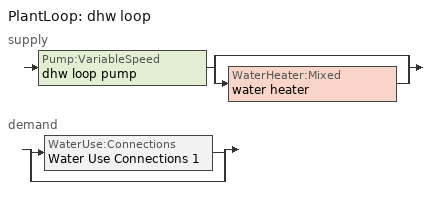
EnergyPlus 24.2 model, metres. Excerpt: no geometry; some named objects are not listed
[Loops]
PlantLoop 'dhw loop'
 supply: Pump:VariableSpeed 'dhw loop pump' > split
  | bypass
  | WaterHeater:Mixed 'water heater'
 demand: split
  | WaterUse:Connections 'Water Use Connections 1'
  | bypass
[ZoneHVAC:Baseboard:Convective:Electric]
electric baseboard: Availability Schedule=Always On Discrete; Heating Design Capacity {W}=14489.1; Efficiency=1
[Fan:SystemModel]
unit heater supply fan: Availability Schedule=Always On Discrete; Design Maximum Air Flow Rate {m3/s}=0.00141584; Speed Control Method=Discrete; Electric Power Minimum Flow Rate Fraction=0.2; Design Pressure Rise {Pa}=500; Motor Efficiency=1; Motor In Air Stream Fraction=1; Design Electric Power Consumption {W}=Autosize; Design Power Sizing Method=PowerPerFlow; Electric Power Per Unit Flow Rate {W/(m3/s)}=1e-06; Electric Power Per Unit Flow Rate Per Unit Pressure {W/((m3/s)-Pa)}=1.66667; Fan Total Efficiency=0.7; Motor Loss Radiative Fraction=0; Number of Speeds=1; Speed Flow Fraction 1=1; Speed Electric Power Fraction 1=1
[Coil:Heating:Fuel]
unit heater htg coil: Availability Schedule=Always On Discrete; Fuel Type=Propane; Burner Efficiency=0.6; Nominal Capacity {W}=0.293071; On Cycle Parasitic Electric Load {W}=0; Off Cycle Parasitic Fuel Load {W}=0
[PlantLoop]
dhw loop: Fluid Type=Water; Plant Equipment Operation Scheme=dhw loop Operation Schemes; Maximum Loop Temperature {C}=100; Minimum Loop Temperature {C}=0; Maximum Loop Flow Rate {m3/s}=0.01; Minimum Loop Flow Rate {m3/s}=0; Plant Loop Volume {m3}=0.003; Load Distribution Scheme=Optimal; Plant Loop Demand Calculation Scheme=SingleSetpoint; Common Pipe Simulation=None
[Sizing:Plant]
dhw loop: Loop Type=Heating; Design Loop Exit Temperature {C}=56; Loop Design Temperature Difference {deltaC}=5.55556; Sizing Option=NonCoincident; Zone Timesteps in Averaging Window=1; Coincident Sizing Factor Mode=None
[Pump:VariableSpeed]
dhw loop pump: Design Maximum Flow Rate {m3/s}=0.01; Design Pump Head {Pa}=1; Design Power Consumption {W}=0; Motor Efficiency=0.85; Fraction of Motor Inefficiencies to Fluid Stream=0; Coefficient 1 of the Part Load Performance Curve=0; Coefficient 2 of the Part Load Performance Curve=1; Coefficient 3 of the Part Load Performance Curve=0; Coefficient 4 of the Part Load Performance Curve=0; Design Minimum Flow Rate {m3/s}=0; Pump Control Type=Intermittent; Skin Loss Radiative Fraction=0.5; Design Power Sizing Method=PowerPerFlowPerPressure; Design Electric Power per Unit Flow Rate {W/(m3/s)}=348701.1; Design Shaft Power per Unit Flow Rate per Unit Head {W/((m3/s)-Pa)}=1.28205; Design Minimum Flow Rate Fraction=0
[WaterHeater:Mixed]
water heater: Tank Volume {m3}=0.253812; Setpoint Temperature Schedule=water heater setpoint; Deadband Temperature Difference {deltaC}=2; Maximum Temperature Limit {C}=99; Heater Control Type=Cycle; Heater Maximum Capacity {W}=5500.06; Heater Minimum Capacity {W}=0; Heater Ignition Minimum Flow Rate {m3/s}=0; Heater Ignition Delay {s}=0; Heater Fuel Type=Electricity; Heater Thermal Efficiency=1; Off Cycle Parasitic Fuel Consumption Rate {W}=0; Off Cycle Parasitic Fuel Type=Electricity; Off Cycle Parasitic Heat Fraction to Tank=0; On Cycle Parasitic Fuel Consumption Rate {W}=0; On Cycle Parasitic Fuel Type=Electricity; On Cycle Parasitic Heat Fraction to Tank=0; Ambient Temperature Indicator=Zone; Ambient Temperature Zone=conditioned space; Off Cycle Loss Coefficient to Ambient Temperature {W/K}=1.99936; Off Cycle Loss Fraction to Zone=1; On Cycle Loss Coefficient to Ambient Temperature {W/K}=1.99936; On Cycle Loss Fraction to Zone=1; Use Side Effectiveness=1; Source Side Effectiveness=1; Use Side Design Flow Rate {m3/s}=Autosize; Source Side Design Flow Rate {m3/s}=Autosize; Indirect Water Heating Recovery Time {hr}=1.5; Source Side Flow Control Mode=IndirectHeatPrimarySetpoint
[WaterHeater:Sizing]
water heater: Design Mode=PeakDraw; Time Storage Can Meet Peak Draw {hr}=0.538503; Time for Tank Recovery {hr}=0; Nominal Tank Volume for Autosizing Plant Connections {m3}=1
[SetpointManager:Scheduled]
Setpoint Manager Scheduled 1: Control Variable=Temperature; Schedule=dhw temp
[WaterUse:Connections]
Water Use Connections 1: Drain Water Heat Exchanger Type=None; Drain Water Heat Exchanger Destination=Plant; Water Use Equipment Name 1=dhw fixtures; Water Use Equipment Name 2=dhw distribution waste; Water Use Equipment Name 3=clothes washer; Water Use Equipment Name 4=dishwasher
[WaterUse:Equipment]
Name | Peak Flow Rate {m3/s} | Flow Rate Fraction Schedule | Target Temperature Schedule
dhw fixtures | 4.43975e-06 | dhw fixtures schedule | mixed water temperature schedule
dhw distribution waste | 1.34594e-06 | dhw fixtures schedule | mixed water temperature schedule
clothes washer | 9.69919e-07 | clothes washer schedule
dishwasher | 2.90872e-07 | dishwasher schedule
[PlantEquipmentOperationSchemes]
dhw loop Operation Schemes: Control Scheme Object Type 1=PlantEquipmentOperation:HeatingLoad; Control Scheme Name 1=dhw loop Heating Operation Scheme; Control Scheme Schedule Name 1=Always On Discrete
[PlantEquipmentOperation:HeatingLoad]
dhw loop Heating Operation Scheme: Load Range Lower Limit 1 {W}=0; Load Range Upper Limit 1 {W}=1000000000; Range Equipment List Name 1=dhw loop Heating Equipment List
[PlantEquipmentList]
dhw loop Heating Equipment List: WaterHeater:Mixed, water heater
[EnergyManagementSystem:GlobalVariable]
infil_program_Qfan
infil_program_Qinf
natural_vent_program_Qnv
natural_vent_program_Qwhf
[EnergyManagementSystem:Sensor]
Name | Output:Variable or Output:Meter Index Key | Output:Variable or Output:Meter
airflow_gain | infil flow | Infiltration Sensible Heat Gain Energy
airflow_gain_1 | natural vent flow | Infiltration Sensible Heat Gain Energy
airflow_gain_2 | whole house fan flow | Infiltration Sensible Heat Gain Energy
airflow_loss | infil flow | Infiltration Sensible Heat Loss Energy
airflow_loss_1 | natural vent flow | Infiltration Sensible Heat Loss Energy
airflow_loss_2 | whole house fan flow | Infiltration Sensible Heat Loss Energy
clg_load_cond |  | Cooling:EnergyTransfer:Zone:CONDITIONED SPACE
clg_sp_s; clg_sp_s_1 | cooling setpoint | Schedule Value
clothes_dryer_exhaust_0_sch_s | clothes dryer exhaust 0 schedule | Schedule Value
cool_season | cooling season schedule | Schedule Value
dhw_loss | water heater | Water Heater Heat Loss Energy
dhw_rtf | water heater | Water Heater Runtime Fraction
htg_load_cond |  | Heating:EnergyTransfer:Zone:CONDITIONED SPACE
htg_sp_s; htg_sp_s_1 | heating setpoint | Schedule Value
ig_ee_conv | clothes dryer | Electric Equipment Convective Heating Energy
ig_ee_conv_1 | clothes washer | Electric Equipment Convective Heating Energy
ig_ee_conv_2 | cooking range | Electric Equipment Convective Heating Energy
ig_ee_conv_3 | dishwasher | Electric Equipment Convective Heating Energy
ig_ee_conv_4 | fridge | Electric Equipment Convective Heating Energy
ig_ee_conv_5 | misc plug loads | Electric Equipment Convective Heating Energy
ig_ee_conv_6 | whole house fan | Electric Equipment Convective Heating Energy
ig_ee_rad | clothes dryer | Electric Equipment Radiant Heating Energy
ig_ee_rad_1 | clothes washer | Electric Equipment Radiant Heating Energy
ig_ee_rad_2 | cooking range | Electric Equipment Radiant Heating Energy
ig_ee_rad_3 | dishwasher | Electric Equipment Radiant Heating Energy
ig_ee_rad_4 | fridge | Electric Equipment Radiant Heating Energy
ig_ee_rad_5 | misc plug loads | Electric Equipment Radiant Heating Energy
ig_ee_rad_6 | whole house fan | Electric Equipment Radiant Heating Energy
ig_lgt_conv | interior lighting | Lights Convective Heating Energy
ig_lgt_rad | interior lighting | Lights Radiant Heating Energy
ig_lgt_vis | interior lighting | Lights Visible Radiation Heating Energy
ig_oe_conv | clothes dryer 1 | Other Equipment Convective Heating Energy
ig_oe_conv_1 | cooking range 1 | Other Equipment Convective Heating Energy
ig_oe_conv_2 | general water use latent | Other Equipment Convective Heating Energy
ig_oe_conv_3 | general water use sensible | Other Equipment Convective Heating Energy
ig_oe_conv_4 | water heater energy adjustment1 | Other Equipment Convective Heating Energy
ig_oe_rad | clothes dryer 1 | Other Equipment Radiant Heating Energy
ig_oe_rad_1 | cooking range 1 | Other Equipment Radiant Heating Energy
ig_oe_rad_2 | general water use latent | Other Equipment Radiant Heating Energy
ig_oe_rad_3 | general water use sensible | Other Equipment Radiant Heating Energy
ig_oe_rad_4 | water heater energy adjustment1 | Other Equipment Radiant Heating Energy
ig_ppl_conv | occupants | People Convective Heating Energy
ig_ppl_rad | occupants | People Radiant Heating Energy
im_conv | furniture mass conditioned space 1 | Surface Inside Face Convection Heat Gain Energy
im_conv_1 | partition wall mass | Surface Inside Face Convection Heat Gain Energy
im_ig | furniture mass conditioned space 1 | Surface Inside Face Internal Gains Radiation Heat Gain Energy
im_ig_1 | partition wall mass | Surface Inside Face Internal Gains Radiation Heat Gain Energy
im_lgt | furniture mass conditioned space 1 | Surface Inside Face Lights Radiation Heat Gain Energy
im_lgt_1 | partition wall mass | Surface Inside Face Lights Radiation Heat Gain Energy
im_sol | furniture mass conditioned space 1 | Surface Inside Face Solar Radiation Heat Gain Energy
im_sol_1 | partition wall mass | Surface Inside Face Solar Radiation Heat Gain Energy
im_surf | furniture mass conditioned space 1 | Surface Inside Face Net Surface Thermal Radiation Heat Gain Energy
im_surf_1 | partition wall mass | Surface Inside Face Net Surface Thermal Radiation Heat Gain Energy
mech_vent_bath_fan_0_sch_s | mech vent bath fan 0 schedule | Schedule Value
mech_vent_bath_fan_1_sch_s | mech vent bath fan 1 schedule | Schedule Value
mech_vent_bath_fan_2_sch_s | mech vent bath fan 2 schedule | Schedule Value
mech_vent_bath_fan_3_sch_s | mech vent bath fan 3 schedule | Schedule Value
mech_vent_range_fan_0_sch_s | mech vent range fan 0 schedule | Schedule Value
mv_conv | mech vent bath fan 0 | Electric Equipment Convective Heating Energy
mv_conv_1 | mech vent bath fan 1 | Electric Equipment Convective Heating Energy
mv_conv_2 | mech vent bath fan 2 | Electric Equipment Convective Heating Energy
mv_conv_3 | mech vent bath fan 3 | Electric Equipment Convective Heating Energy
mv_conv_4 | mech vent house fan | Electric Equipment Convective Heating Energy
mv_conv_5 | mech vent house fan cfis | Electric Equipment Convective Heating Energy
mv_conv_6 | mech vent range fan 0 | Electric Equipment Convective Heating Energy
mv_conv_7 | mech vent house fan latent load | Other Equipment Convective Heating Energy
mv_conv_8 | mech vent house fan sensible load | Other Equipment Convective Heating Energy
mv_rad | mech vent bath fan 0 | Electric Equipment Radiant Heating Energy
mv_rad_1 | mech vent bath fan 1 | Electric Equipment Radiant Heating Energy
mv_rad_2 | mech vent bath fan 2 | Electric Equipment Radiant Heating Energy
mv_rad_3 | mech vent bath fan 3 | Electric Equipment Radiant Heating Energy
mv_rad_4 | mech vent house fan | Electric Equipment Radiant Heating Energy
mv_rad_5 | mech vent house fan cfis | Electric Equipment Radiant Heating Energy
mv_rad_6 | mech vent range fan 0 | Electric Equipment Radiant Heating Energy
mv_rad_7 | mech vent house fan latent load | Other Equipment Radiant Heating Energy
mv_rad_8 | mech vent house fan sensible load | Other Equipment Radiant Heating Energy
natural_vent_s | natural vent schedule | Schedule Value
out_pb_s |  | Site Outdoor Air Barometric Pressure
out_wt_s |  | Site Outdoor Air Humidity Ratio
site_vw_s |  | Site Wind Speed
ss_back_out | Window1 | Surface Window Shortwave from Zone Back Out Window Heat Transfer Rate
ss_back_out_1 | Window10 | Surface Window Shortwave from Zone Back Out Window Heat Transfer Rate
ss_back_out_10 | Window22 | Surface Window Shortwave from Zone Back Out Window Heat Transfer Rate
ss_back_out_11 | Window23 | Surface Window Shortwave from Zone Back Out Window Heat Transfer Rate
ss_back_out_12 | Window24 | Surface Window Shortwave from Zone Back Out Window Heat Transfer Rate
ss_back_out_13 | Window25 | Surface Window Shortwave from Zone Back Out Window Heat Transfer Rate
ss_back_out_14 | Window26 | Surface Window Shortwave from Zone Back Out Window Heat Transfer Rate
ss_back_out_15 | Window27 | Surface Window Shortwave from Zone Back Out Window Heat Transfer Rate
ss_back_out_16 | Window28 | Surface Window Shortwave from Zone Back Out Window Heat Transfer Rate
ss_back_out_17 | Window29 | Surface Window Shortwave from Zone Back Out Window Heat Transfer Rate
ss_back_out_18 | Window3 | Surface Window Shortwave from Zone Back Out Window Heat Transfer Rate
ss_back_out_19 | Window4 | Surface Window Shortwave from Zone Back Out Window Heat Transfer Rate
ss_back_out_2 | Window12 | Surface Window Shortwave from Zone Back Out Window Heat Transfer Rate
ss_back_out_20 | Window6 | Surface Window Shortwave from Zone Back Out Window Heat Transfer Rate
ss_back_out_21 | Window7 | Surface Window Shortwave from Zone Back Out Window Heat Transfer Rate
ss_back_out_22 | Window8 | Surface Window Shortwave from Zone Back Out Window Heat Transfer Rate
ss_back_out_23 | Window9 | Surface Window Shortwave from Zone Back Out Window Heat Transfer Rate
ss_back_out_3 | Window13 | Surface Window Shortwave from Zone Back Out Window Heat Transfer Rate
ss_back_out_4 | Window15 | Surface Window Shortwave from Zone Back Out Window Heat Transfer Rate
ss_back_out_5 | Window16 | Surface Window Shortwave from Zone Back Out Window Heat Transfer Rate
ss_back_out_6 | Window17 | Surface Window Shortwave from Zone Back Out Window Heat Transfer Rate
ss_back_out_7 | Window2 | Surface Window Shortwave from Zone Back Out Window Heat Transfer Rate
ss_back_out_8 | Window20 | Surface Window Shortwave from Zone Back Out Window Heat Transfer Rate
ss_back_out_9 | Window21 | Surface Window Shortwave from Zone Back Out Window Heat Transfer Rate
ss_conv | Door1 | Surface Inside Face Convection Heat Gain Energy
ss_conv_1 | Door2 | Surface Inside Face Convection Heat Gain Energy
ss_conv_10 | Window2 | Surface Inside Face Convection Heat Gain Energy
ss_conv_11 | Window20 | Surface Inside Face Convection Heat Gain Energy
ss_conv_12 | Window21 | Surface Inside Face Convection Heat Gain Energy
ss_conv_13 | Window22 | Surface Inside Face Convection Heat Gain Energy
ss_conv_14 | Window23 | Surface Inside Face Convection Heat Gain Energy
ss_conv_15 | Window24 | Surface Inside Face Convection Heat Gain Energy
ss_conv_16 | Window25 | Surface Inside Face Convection Heat Gain Energy
ss_conv_17 | Window26 | Surface Inside Face Convection Heat Gain Energy
ss_conv_18 | Window27 | Surface Inside Face Convection Heat Gain Energy
ss_conv_19 | Window28 | Surface Inside Face Convection Heat Gain Energy
ss_conv_2 | Door3 | Surface Inside Face Convection Heat Gain Energy
ss_conv_20 | Window29 | Surface Inside Face Convection Heat Gain Energy
ss_conv_21 | Window3 | Surface Inside Face Convection Heat Gain Energy
ss_conv_22 | Window4 | Surface Inside Face Convection Heat Gain Energy
ss_conv_23 | Window6 | Surface Inside Face Convection Heat Gain Energy
ss_conv_24 | Window7 | Surface Inside Face Convection Heat Gain Energy
ss_conv_25 | Window8 | Surface Inside Face Convection Heat Gain Energy
ss_conv_26 | Window9 | Surface Inside Face Convection Heat Gain Energy
ss_conv_3 | Window1 | Surface Inside Face Convection Heat Gain Energy
ss_conv_4 | Window10 | Surface Inside Face Convection Heat Gain Energy
ss_conv_5 | Window12 | Surface Inside Face Convection Heat Gain Energy
ss_conv_6 | Window13 | Surface Inside Face Convection Heat Gain Energy
ss_conv_7 | Window15 | Surface Inside Face Convection Heat Gain Energy
ss_conv_8 | Window16 | Surface Inside Face Convection Heat Gain Energy
ss_conv_9 | Window17 | Surface Inside Face Convection Heat Gain Energy
ss_ig | Door1 | Surface Inside Face Internal Gains Radiation Heat Gain Energy
ss_ig_1 | Door2 | Surface Inside Face Internal Gains Radiation Heat Gain Energy
ss_ig_10 | Window2 | Surface Inside Face Internal Gains Radiation Heat Gain Energy
ss_ig_11 | Window20 | Surface Inside Face Internal Gains Radiation Heat Gain Energy
ss_ig_12 | Window21 | Surface Inside Face Internal Gains Radiation Heat Gain Energy
ss_ig_13 | Window22 | Surface Inside Face Internal Gains Radiation Heat Gain Energy
ss_ig_14 | Window23 | Surface Inside Face Internal Gains Radiation Heat Gain Energy
ss_ig_15 | Window24 | Surface Inside Face Internal Gains Radiation Heat Gain Energy
ss_ig_16 | Window25 | Surface Inside Face Internal Gains Radiation Heat Gain Energy
ss_ig_17 | Window26 | Surface Inside Face Internal Gains Radiation Heat Gain Energy
ss_ig_18 | Window27 | Surface Inside Face Internal Gains Radiation Heat Gain Energy
ss_ig_19 | Window28 | Surface Inside Face Internal Gains Radiation Heat Gain Energy
ss_ig_2 | Door3 | Surface Inside Face Internal Gains Radiation Heat Gain Energy
ss_ig_20 | Window29 | Surface Inside Face Internal Gains Radiation Heat Gain Energy
ss_ig_21 | Window3 | Surface Inside Face Internal Gains Radiation Heat Gain Energy
ss_ig_22 | Window4 | Surface Inside Face Internal Gains Radiation Heat Gain Energy
ss_ig_23 | Window6 | Surface Inside Face Internal Gains Radiation Heat Gain Energy
ss_ig_24 | Window7 | Surface Inside Face Internal Gains Radiation Heat Gain Energy
ss_ig_25 | Window8 | Surface Inside Face Internal Gains Radiation Heat Gain Energy
ss_ig_26 | Window9 | Surface Inside Face Internal Gains Radiation Heat Gain Energy
ss_ig_3 | Window1 | Surface Inside Face Internal Gains Radiation Heat Gain Energy
ss_ig_4 | Window10 | Surface Inside Face Internal Gains Radiation Heat Gain Energy
ss_ig_5 | Window12 | Surface Inside Face Internal Gains Radiation Heat Gain Energy
ss_ig_6 | Window13 | Surface Inside Face Internal Gains Radiation Heat Gain Energy
ss_ig_7 | Window15 | Surface Inside Face Internal Gains Radiation Heat Gain Energy
ss_ig_8 | Window16 | Surface Inside Face Internal Gains Radiation Heat Gain Energy
ss_ig_9 | Window17 | Surface Inside Face Internal Gains Radiation Heat Gain Energy
ss_lgt | Door1 | Surface Inside Face Lights Radiation Heat Gain Energy
ss_lgt_1 | Door2 | Surface Inside Face Lights Radiation Heat Gain Energy
ss_lgt_2 | Door3 | Surface Inside Face Lights Radiation Heat Gain Energy
ss_sol | Door1 | Surface Inside Face Solar Radiation Heat Gain Energy
ss_sol_1 | Door2 | Surface Inside Face Solar Radiation Heat Gain Energy
ss_sol_2 | Door3 | Surface Inside Face Solar Radiation Heat Gain Energy
ss_surf | Door1 | Surface Inside Face Net Surface Thermal Radiation Heat Gain Energy
ss_surf_1 | Door2 | Surface Inside Face Net Surface Thermal Radiation Heat Gain Energy
ss_surf_10 | Window2 | Surface Inside Face Net Surface Thermal Radiation Heat Gain Energy
ss_surf_11 | Window20 | Surface Inside Face Net Surface Thermal Radiation Heat Gain Energy
ss_surf_12 | Window21 | Surface Inside Face Net Surface Thermal Radiation Heat Gain Energy
ss_surf_13 | Window22 | Surface Inside Face Net Surface Thermal Radiation Heat Gain Energy
ss_surf_14 | Window23 | Surface Inside Face Net Surface Thermal Radiation Heat Gain Energy
ss_surf_15 | Window24 | Surface Inside Face Net Surface Thermal Radiation Heat Gain Energy
ss_surf_16 | Window25 | Surface Inside Face Net Surface Thermal Radiation Heat Gain Energy
ss_surf_17 | Window26 | Surface Inside Face Net Surface Thermal Radiation Heat Gain Energy
ss_surf_18 | Window27 | Surface Inside Face Net Surface Thermal Radiation Heat Gain Energy
ss_surf_19 | Window28 | Surface Inside Face Net Surface Thermal Radiation Heat Gain Energy
ss_surf_2 | Door3 | Surface Inside Face Net Surface Thermal Radiation Heat Gain Energy
ss_surf_20 | Window29 | Surface Inside Face Net Surface Thermal Radiation Heat Gain Energy
ss_surf_21 | Window3 | Surface Inside Face Net Surface Thermal Radiation Heat Gain Energy
ss_surf_22 | Window4 | Surface Inside Face Net Surface Thermal Radiation Heat Gain Energy
ss_surf_23 | Window6 | Surface Inside Face Net Surface Thermal Radiation Heat Gain Energy
ss_surf_24 | Window7 | Surface Inside Face Net Surface Thermal Radiation Heat Gain Energy
ss_surf_25 | Window8 | Surface Inside Face Net Surface Thermal Radiation Heat Gain Energy
ss_surf_26 | Window9 | Surface Inside Face Net Surface Thermal Radiation Heat Gain Energy
ss_surf_3 | Window1 | Surface Inside Face Net Surface Thermal Radiation Heat Gain Energy
ss_surf_4 | Window10 | Surface Inside Face Net Surface Thermal Radiation Heat Gain Energy
ss_surf_5 | Window12 | Surface Inside Face Net Surface Thermal Radiation Heat Gain Energy
ss_surf_6 | Window13 | Surface Inside Face Net Surface Thermal Radiation Heat Gain Energy
ss_surf_7 | Window15 | Surface Inside Face Net Surface Thermal Radiation Heat Gain Energy
ss_surf_8 | Window16 | Surface Inside Face Net Surface Thermal Radiation Heat Gain Energy
ss_surf_9 | Window17 | Surface Inside Face Net Surface Thermal Radiation Heat Gain Energy
ss_trans_in | Window1 | Surface Window Transmitted Solar Radiation Rate
ss_trans_in_1 | Window10 | Surface Window Transmitted Solar Radiation Rate
ss_trans_in_10 | Window22 | Surface Window Transmitted Solar Radiation Rate
ss_trans_in_11 | Window23 | Surface Window Transmitted Solar Radiation Rate
ss_trans_in_12 | Window24 | Surface Window Transmitted Solar Radiation Rate
ss_trans_in_13 | Window25 | Surface Window Transmitted Solar Radiation Rate
ss_trans_in_14 | Window26 | Surface Window Transmitted Solar Radiation Rate
ss_trans_in_15 | Window27 | Surface Window Transmitted Solar Radiation Rate
ss_trans_in_16 | Window28 | Surface Window Transmitted Solar Radiation Rate
ss_trans_in_17 | Window29 | Surface Window Transmitted Solar Radiation Rate
ss_trans_in_18 | Window3 | Surface Window Transmitted Solar Radiation Rate
ss_trans_in_19 | Window4 | Surface Window Transmitted Solar Radiation Rate
ss_trans_in_2 | Window12 | Surface Window Transmitted Solar Radiation Rate
ss_trans_in_20 | Window6 | Surface Window Transmitted Solar Radiation Rate
ss_trans_in_21 | Window7 | Surface Window Transmitted Solar Radiation Rate
ss_trans_in_22 | Window8 | Surface Window Transmitted Solar Radiation Rate
ss_trans_in_23 | Window9 | Surface Window Transmitted Solar Radiation Rate
ss_trans_in_3 | Window13 | Surface Window Transmitted Solar Radiation Rate
ss_trans_in_4 | Window15 | Surface Window Transmitted Solar Radiation Rate
ss_trans_in_5 | Window16 | Surface Window Transmitted Solar Radiation Rate
ss_trans_in_6 | Window17 | Surface Window Transmitted Solar Radiation Rate
ss_trans_in_7 | Window2 | Surface Window Transmitted Solar Radiation Rate
ss_trans_in_8 | Window20 | Surface Window Transmitted Solar Radiation Rate
ss_trans_in_9 | Window21 | Surface Window Transmitted Solar Radiation Rate
ss_trans_out | Window1 | Surface Inside Face Initial Transmitted Diffuse Transmitted Out Window Solar Radiation Rate
ss_trans_out_1 | Window10 | Surface Inside Face Initial Transmitted Diffuse Transmitted Out Window Solar Radiation Rate
ss_trans_out_10 | Window22 | Surface Inside Face Initial Transmitted Diffuse Transmitted Out Window Solar Radiation Rate
ss_trans_out_11 | Window23 | Surface Inside Face Initial Transmitted Diffuse Transmitted Out Window Solar Radiation Rate
ss_trans_out_12 | Window24 | Surface Inside Face Initial Transmitted Diffuse Transmitted Out Window Solar Radiation Rate
ss_trans_out_13 | Window25 | Surface Inside Face Initial Transmitted Diffuse Transmitted Out Window Solar Radiation Rate
ss_trans_out_14 | Window26 | Surface Inside Face Initial Transmitted Diffuse Transmitted Out Window Solar Radiation Rate
ss_trans_out_15 | Window27 | Surface Inside Face Initial Transmitted Diffuse Transmitted Out Window Solar Radiation Rate
ss_trans_out_16 | Window28 | Surface Inside Face Initial Transmitted Diffuse Transmitted Out Window Solar Radiation Rate
ss_trans_out_17 | Window29 | Surface Inside Face Initial Transmitted Diffuse Transmitted Out Window Solar Radiation Rate
ss_trans_out_18 | Window3 | Surface Inside Face Initial Transmitted Diffuse Transmitted Out Window Solar Radiation Rate
ss_trans_out_19 | Window4 | Surface Inside Face Initial Transmitted Diffuse Transmitted Out Window Solar Radiation Rate
ss_trans_out_2 | Window12 | Surface Inside Face Initial Transmitted Diffuse Transmitted Out Window Solar Radiation Rate
ss_trans_out_20 | Window6 | Surface Inside Face Initial Transmitted Diffuse Transmitted Out Window Solar Radiation Rate
ss_trans_out_21 | Window7 | Surface Inside Face Initial Transmitted Diffuse Transmitted Out Window Solar Radiation Rate
ss_trans_out_22 | Window8 | Surface Inside Face Initial Transmitted Diffuse Transmitted Out Window Solar Radiation Rate
ss_trans_out_23 | Window9 | Surface Inside Face Initial Transmitted Diffuse Transmitted Out Window Solar Radiation Rate
ss_trans_out_3 | Window13 | Surface Inside Face Initial Transmitted Diffuse Transmitted Out Window Solar Radiation Rate
ss_trans_out_4 | Window15 | Surface Inside Face Initial Transmitted Diffuse Transmitted Out Window Solar Radiation Rate
ss_trans_out_5 | Window16 | Surface Inside Face Initial Transmitted Diffuse Transmitted Out Window Solar Radiation Rate
ss_trans_out_6 | Window17 | Surface Inside Face Initial Transmitted Diffuse Transmitted Out Window Solar Radiation Rate
ss_trans_out_7 | Window2 | Surface Inside Face Initial Transmitted Diffuse Transmitted Out Window Solar Radiation Rate
ss_trans_out_8 | Window20 | Surface Inside Face Initial Transmitted Diffuse Transmitted Out Window Solar Radiation Rate
ss_trans_out_9 | Window21 | Surface Inside Face Initial Transmitted Diffuse Transmitted Out Window Solar Radiation Rate
s_conv | Floor1 | Surface Inside Face Convection Heat Gain Energy
s_conv_1 | Floor2 | Surface Inside Face Convection Heat Gain Energy
s_conv_10 | RimJoist1:270 | Surface Inside Face Convection Heat Gain Energy
s_conv_11 | RimJoist1:90 | Surface Inside Face Convection Heat Gain Energy
s_conv_12 | RimJoist2:0 | Surface Inside Face Convection Heat Gain Energy
s_conv_13 | RimJoist2:180 | Surface Inside Face Convection Heat Gain Energy
s_conv_14 | RimJoist2:270 | Surface Inside Face Convection Heat Gain Energy
s_conv_15 | RimJoist2:90 | Surface Inside Face Convection Heat Gain Energy
s_conv_16 | RimJoist4:0 | Surface Inside Face Convection Heat Gain Energy
s_conv_17 | RimJoist4:180 | Surface Inside Face Convection Heat Gain Energy
s_conv_18 | RimJoist4:270 | Surface Inside Face Convection Heat Gain Energy
s_conv_19 | RimJoist4:90 | Surface Inside Face Convection Heat Gain Energy
s_conv_2 | Floor3 | Surface Inside Face Convection Heat Gain Energy
s_conv_20 | Roof4:0 | Surface Inside Face Convection Heat Gain Energy
s_conv_21 | Roof4:180 | Surface Inside Face Convection Heat Gain Energy
s_conv_22 | Roof4:270 | Surface Inside Face Convection Heat Gain Energy
s_conv_23 | Roof4:90 | Surface Inside Face Convection Heat Gain Energy
s_conv_24 | Slab1 | Surface Inside Face Convection Heat Gain Energy
s_conv_25 | Wall1:0 | Surface Inside Face Convection Heat Gain Energy
s_conv_26 | Wall1:180 | Surface Inside Face Convection Heat Gain Energy
s_conv_27 | Wall1:270 | Surface Inside Face Convection Heat Gain Energy
s_conv_28 | Wall1:90 | Surface Inside Face Convection Heat Gain Energy
s_conv_29 | Wall2:0 | Surface Inside Face Convection Heat Gain Energy
s_conv_3 | Floor4 | Surface Inside Face Convection Heat Gain Energy
s_conv_30 | Wall2:180 | Surface Inside Face Convection Heat Gain Energy
s_conv_31 | Wall2:270 | Surface Inside Face Convection Heat Gain Energy
s_conv_32 | Wall2:90 | Surface Inside Face Convection Heat Gain Energy
s_conv_33 | Wall3:0 | Surface Inside Face Convection Heat Gain Energy
s_conv_34 | Wall3:180 | Surface Inside Face Convection Heat Gain Energy
s_conv_35 | Wall3:270 | Surface Inside Face Convection Heat Gain Energy
s_conv_36 | Wall3:90 | Surface Inside Face Convection Heat Gain Energy
s_conv_37 | Wall4:0 | Surface Inside Face Convection Heat Gain Energy
s_conv_38 | Wall4:180 | Surface Inside Face Convection Heat Gain Energy
s_conv_39 | Wall4:270 | Surface Inside Face Convection Heat Gain Energy
s_conv_4 | Floor5 | Surface Inside Face Convection Heat Gain Energy
s_conv_40 | Wall4:90 | Surface Inside Face Convection Heat Gain Energy
s_conv_41 | Wall5:0 | Surface Inside Face Convection Heat Gain Energy
s_conv_42 | Wall5:180 | Surface Inside Face Convection Heat Gain Energy
s_conv_43 | Wall5:270 | Surface Inside Face Convection Heat Gain Energy
s_conv_44 | Wall5:90 | Surface Inside Face Convection Heat Gain Energy
s_conv_45 | Wall6:0 | Surface Inside Face Convection Heat Gain Energy
s_conv_46 | Wall6:180 | Surface Inside Face Convection Heat Gain Energy
s_conv_47 | Wall6:270 | Surface Inside Face Convection Heat Gain Energy
s_conv_48 | Wall6:90 | Surface Inside Face Convection Heat Gain Energy
s_conv_5 | FoundationWall1 | Surface Inside Face Convection Heat Gain Energy
s_conv_6 | inferred conditioned ceiling | Surface Inside Face Convection Heat Gain Energy
s_conv_7 | inferred conditioned floor | Surface Inside Face Convection Heat Gain Energy
s_conv_8 | RimJoist1:0 | Surface Inside Face Convection Heat Gain Energy
s_conv_9 | RimJoist1:180 | Surface Inside Face Convection Heat Gain Energy
s_ig | Floor1 | Surface Inside Face Internal Gains Radiation Heat Gain Energy
s_ig_1 | Floor2 | Surface Inside Face Internal Gains Radiation Heat Gain Energy
s_ig_10 | RimJoist1:270 | Surface Inside Face Internal Gains Radiation Heat Gain Energy
s_ig_11 | RimJoist1:90 | Surface Inside Face Internal Gains Radiation Heat Gain Energy
s_ig_12 | RimJoist2:0 | Surface Inside Face Internal Gains Radiation Heat Gain Energy
s_ig_13 | RimJoist2:180 | Surface Inside Face Internal Gains Radiation Heat Gain Energy
s_ig_14 | RimJoist2:270 | Surface Inside Face Internal Gains Radiation Heat Gain Energy
s_ig_15 | RimJoist2:90 | Surface Inside Face Internal Gains Radiation Heat Gain Energy
s_ig_16 | RimJoist4:0 | Surface Inside Face Internal Gains Radiation Heat Gain Energy
s_ig_17 | RimJoist4:180 | Surface Inside Face Internal Gains Radiation Heat Gain Energy
s_ig_18 | RimJoist4:270 | Surface Inside Face Internal Gains Radiation Heat Gain Energy
s_ig_19 | RimJoist4:90 | Surface Inside Face Internal Gains Radiation Heat Gain Energy
s_ig_2 | Floor3 | Surface Inside Face Internal Gains Radiation Heat Gain Energy
s_ig_20 | Roof4:0 | Surface Inside Face Internal Gains Radiation Heat Gain Energy
s_ig_21 | Roof4:180 | Surface Inside Face Internal Gains Radiation Heat Gain Energy
s_ig_22 | Roof4:270 | Surface Inside Face Internal Gains Radiation Heat Gain Energy
s_ig_23 | Roof4:90 | Surface Inside Face Internal Gains Radiation Heat Gain Energy
s_ig_24 | Slab1 | Surface Inside Face Internal Gains Radiation Heat Gain Energy
s_ig_25 | Wall1:0 | Surface Inside Face Internal Gains Radiation Heat Gain Energy
s_ig_26 | Wall1:180 | Surface Inside Face Internal Gains Radiation Heat Gain Energy
s_ig_27 | Wall1:270 | Surface Inside Face Internal Gains Radiation Heat Gain Energy
s_ig_28 | Wall1:90 | Surface Inside Face Internal Gains Radiation Heat Gain Energy
s_ig_29 | Wall2:0 | Surface Inside Face Internal Gains Radiation Heat Gain Energy
s_ig_3 | Floor4 | Surface Inside Face Internal Gains Radiation Heat Gain Energy
s_ig_30 | Wall2:180 | Surface Inside Face Internal Gains Radiation Heat Gain Energy
s_ig_31 | Wall2:270 | Surface Inside Face Internal Gains Radiation Heat Gain Energy
s_ig_32 | Wall2:90 | Surface Inside Face Internal Gains Radiation Heat Gain Energy
s_ig_33 | Wall3:0 | Surface Inside Face Internal Gains Radiation Heat Gain Energy
s_ig_34 | Wall3:180 | Surface Inside Face Internal Gains Radiation Heat Gain Energy
s_ig_35 | Wall3:270 | Surface Inside Face Internal Gains Radiation Heat Gain Energy
s_ig_36 | Wall3:90 | Surface Inside Face Internal Gains Radiation Heat Gain Energy
s_ig_37 | Wall4:0 | Surface Inside Face Internal Gains Radiation Heat Gain Energy
s_ig_38 | Wall4:180 | Surface Inside Face Internal Gains Radiation Heat Gain Energy
s_ig_39 | Wall4:270 | Surface Inside Face Internal Gains Radiation Heat Gain Energy
s_ig_4 | Floor5 | Surface Inside Face Internal Gains Radiation Heat Gain Energy
s_ig_40 | Wall4:90 | Surface Inside Face Internal Gains Radiation Heat Gain Energy
s_ig_41 | Wall5:0 | Surface Inside Face Internal Gains Radiation Heat Gain Energy
s_ig_42 | Wall5:180 | Surface Inside Face Internal Gains Radiation Heat Gain Energy
s_ig_43 | Wall5:270 | Surface Inside Face Internal Gains Radiation Heat Gain Energy
s_ig_44 | Wall5:90 | Surface Inside Face Internal Gains Radiation Heat Gain Energy
s_ig_45 | Wall6:0 | Surface Inside Face Internal Gains Radiation Heat Gain Energy
s_ig_46 | Wall6:180 | Surface Inside Face Internal Gains Radiation Heat Gain Energy
s_ig_47 | Wall6:270 | Surface Inside Face Internal Gains Radiation Heat Gain Energy
s_ig_48 | Wall6:90 | Surface Inside Face Internal Gains Radiation Heat Gain Energy
s_ig_5 | FoundationWall1 | Surface Inside Face Internal Gains Radiation Heat Gain Energy
s_ig_6 | inferred conditioned ceiling | Surface Inside Face Internal Gains Radiation Heat Gain Energy
s_ig_7 | inferred conditioned floor | Surface Inside Face Internal Gains Radiation Heat Gain Energy
s_ig_8 | RimJoist1:0 | Surface Inside Face Internal Gains Radiation Heat Gain Energy
s_ig_9 | RimJoist1:180 | Surface Inside Face Internal Gains Radiation Heat Gain Energy
s_lgt | Floor1 | Surface Inside Face Lights Radiation Heat Gain Energy
s_lgt_1 | Floor2 | Surface Inside Face Lights Radiation Heat Gain Energy
s_lgt_10 | RimJoist1:270 | Surface Inside Face Lights Radiation Heat Gain Energy
s_lgt_11 | RimJoist1:90 | Surface Inside Face Lights Radiation Heat Gain Energy
s_lgt_12 | RimJoist2:0 | Surface Inside Face Lights Radiation Heat Gain Energy
s_lgt_13 | RimJoist2:180 | Surface Inside Face Lights Radiation Heat Gain Energy
s_lgt_14 | RimJoist2:270 | Surface Inside Face Lights Radiation Heat Gain Energy
s_lgt_15 | RimJoist2:90 | Surface Inside Face Lights Radiation Heat Gain Energy
s_lgt_16 | RimJoist4:0 | Surface Inside Face Lights Radiation Heat Gain Energy
s_lgt_17 | RimJoist4:180 | Surface Inside Face Lights Radiation Heat Gain Energy
s_lgt_18 | RimJoist4:270 | Surface Inside Face Lights Radiation Heat Gain Energy
s_lgt_19 | RimJoist4:90 | Surface Inside Face Lights Radiation Heat Gain Energy
s_lgt_2 | Floor3 | Surface Inside Face Lights Radiation Heat Gain Energy
s_lgt_20 | Roof4:0 | Surface Inside Face Lights Radiation Heat Gain Energy
s_lgt_21 | Roof4:180 | Surface Inside Face Lights Radiation Heat Gain Energy
s_lgt_22 | Roof4:270 | Surface Inside Face Lights Radiation Heat Gain Energy
s_lgt_23 | Roof4:90 | Surface Inside Face Lights Radiation Heat Gain Energy
s_lgt_24 | Slab1 | Surface Inside Face Lights Radiation Heat Gain Energy
s_lgt_25 | Wall1:0 | Surface Inside Face Lights Radiation Heat Gain Energy
s_lgt_26 | Wall1:180 | Surface Inside Face Lights Radiation Heat Gain Energy
s_lgt_27 | Wall1:270 | Surface Inside Face Lights Radiation Heat Gain Energy
s_lgt_28 | Wall1:90 | Surface Inside Face Lights Radiation Heat Gain Energy
s_lgt_29 | Wall2:0 | Surface Inside Face Lights Radiation Heat Gain Energy
s_lgt_3 | Floor4 | Surface Inside Face Lights Radiation Heat Gain Energy
s_lgt_30 | Wall2:180 | Surface Inside Face Lights Radiation Heat Gain Energy
s_lgt_31 | Wall2:270 | Surface Inside Face Lights Radiation Heat Gain Energy
s_lgt_32 | Wall2:90 | Surface Inside Face Lights Radiation Heat Gain Energy
s_lgt_33 | Wall3:0 | Surface Inside Face Lights Radiation Heat Gain Energy
s_lgt_34 | Wall3:180 | Surface Inside Face Lights Radiation Heat Gain Energy
s_lgt_35 | Wall3:270 | Surface Inside Face Lights Radiation Heat Gain Energy
s_lgt_36 | Wall3:90 | Surface Inside Face Lights Radiation Heat Gain Energy
s_lgt_37 | Wall4:0 | Surface Inside Face Lights Radiation Heat Gain Energy
s_lgt_38 | Wall4:180 | Surface Inside Face Lights Radiation Heat Gain Energy
s_lgt_39 | Wall4:270 | Surface Inside Face Lights Radiation Heat Gain Energy
s_lgt_4 | Floor5 | Surface Inside Face Lights Radiation Heat Gain Energy
s_lgt_40 | Wall4:90 | Surface Inside Face Lights Radiation Heat Gain Energy
s_lgt_41 | Wall5:0 | Surface Inside Face Lights Radiation Heat Gain Energy
s_lgt_42 | Wall5:180 | Surface Inside Face Lights Radiation Heat Gain Energy
s_lgt_43 | Wall5:270 | Surface Inside Face Lights Radiation Heat Gain Energy
s_lgt_44 | Wall5:90 | Surface Inside Face Lights Radiation Heat Gain Energy
s_lgt_45 | Wall6:0 | Surface Inside Face Lights Radiation Heat Gain Energy
s_lgt_46 | Wall6:180 | Surface Inside Face Lights Radiation Heat Gain Energy
s_lgt_47 | Wall6:270 | Surface Inside Face Lights Radiation Heat Gain Energy
s_lgt_48 | Wall6:90 | Surface Inside Face Lights Radiation Heat Gain Energy
s_lgt_5 | FoundationWall1 | Surface Inside Face Lights Radiation Heat Gain Energy
s_lgt_6 | inferred conditioned ceiling | Surface Inside Face Lights Radiation Heat Gain Energy
s_lgt_7 | inferred conditioned floor | Surface Inside Face Lights Radiation Heat Gain Energy
s_lgt_8 | RimJoist1:0 | Surface Inside Face Lights Radiation Heat Gain Energy
s_lgt_9 | RimJoist1:180 | Surface Inside Face Lights Radiation Heat Gain Energy
s_sol | Floor1 | Surface Inside Face Solar Radiation Heat Gain Energy
s_sol_1 | Floor2 | Surface Inside Face Solar Radiation Heat Gain Energy
s_sol_10 | RimJoist1:270 | Surface Inside Face Solar Radiation Heat Gain Energy
s_sol_11 | RimJoist1:90 | Surface Inside Face Solar Radiation Heat Gain Energy
s_sol_12 | RimJoist2:0 | Surface Inside Face Solar Radiation Heat Gain Energy
s_sol_13 | RimJoist2:180 | Surface Inside Face Solar Radiation Heat Gain Energy
s_sol_14 | RimJoist2:270 | Surface Inside Face Solar Radiation Heat Gain Energy
s_sol_15 | RimJoist2:90 | Surface Inside Face Solar Radiation Heat Gain Energy
s_sol_16 | RimJoist4:0 | Surface Inside Face Solar Radiation Heat Gain Energy
s_sol_17 | RimJoist4:180 | Surface Inside Face Solar Radiation Heat Gain Energy
s_sol_18 | RimJoist4:270 | Surface Inside Face Solar Radiation Heat Gain Energy
s_sol_19 | RimJoist4:90 | Surface Inside Face Solar Radiation Heat Gain Energy
s_sol_2 | Floor3 | Surface Inside Face Solar Radiation Heat Gain Energy
s_sol_20 | Roof4:0 | Surface Inside Face Solar Radiation Heat Gain Energy
s_sol_21 | Roof4:180 | Surface Inside Face Solar Radiation Heat Gain Energy
s_sol_22 | Roof4:270 | Surface Inside Face Solar Radiation Heat Gain Energy
s_sol_23 | Roof4:90 | Surface Inside Face Solar Radiation Heat Gain Energy
s_sol_24 | Slab1 | Surface Inside Face Solar Radiation Heat Gain Energy
s_sol_25 | Wall1:0 | Surface Inside Face Solar Radiation Heat Gain Energy
s_sol_26 | Wall1:180 | Surface Inside Face Solar Radiation Heat Gain Energy
s_sol_27 | Wall1:270 | Surface Inside Face Solar Radiation Heat Gain Energy
s_sol_28 | Wall1:90 | Surface Inside Face Solar Radiation Heat Gain Energy
s_sol_29 | Wall2:0 | Surface Inside Face Solar Radiation Heat Gain Energy
s_sol_3 | Floor4 | Surface Inside Face Solar Radiation Heat Gain Energy
s_sol_30 | Wall2:180 | Surface Inside Face Solar Radiation Heat Gain Energy
s_sol_31 | Wall2:270 | Surface Inside Face Solar Radiation Heat Gain Energy
s_sol_32 | Wall2:90 | Surface Inside Face Solar Radiation Heat Gain Energy
s_sol_33 | Wall3:0 | Surface Inside Face Solar Radiation Heat Gain Energy
s_sol_34 | Wall3:180 | Surface Inside Face Solar Radiation Heat Gain Energy
s_sol_35 | Wall3:270 | Surface Inside Face Solar Radiation Heat Gain Energy
s_sol_36 | Wall3:90 | Surface Inside Face Solar Radiation Heat Gain Energy
s_sol_37 | Wall4:0 | Surface Inside Face Solar Radiation Heat Gain Energy
s_sol_38 | Wall4:180 | Surface Inside Face Solar Radiation Heat Gain Energy
s_sol_39 | Wall4:270 | Surface Inside Face Solar Radiation Heat Gain Energy
s_sol_4 | Floor5 | Surface Inside Face Solar Radiation Heat Gain Energy
s_sol_40 | Wall4:90 | Surface Inside Face Solar Radiation Heat Gain Energy
s_sol_41 | Wall5:0 | Surface Inside Face Solar Radiation Heat Gain Energy
s_sol_42 | Wall5:180 | Surface Inside Face Solar Radiation Heat Gain Energy
s_sol_43 | Wall5:270 | Surface Inside Face Solar Radiation Heat Gain Energy
s_sol_44 | Wall5:90 | Surface Inside Face Solar Radiation Heat Gain Energy
s_sol_45 | Wall6:0 | Surface Inside Face Solar Radiation Heat Gain Energy
s_sol_46 | Wall6:180 | Surface Inside Face Solar Radiation Heat Gain Energy
s_sol_47 | Wall6:270 | Surface Inside Face Solar Radiation Heat Gain Energy
s_sol_48 | Wall6:90 | Surface Inside Face Solar Radiation Heat Gain Energy
s_sol_5 | FoundationWall1 | Surface Inside Face Solar Radiation Heat Gain Energy
s_sol_6 | inferred conditioned ceiling | Surface Inside Face Solar Radiation Heat Gain Energy
s_sol_7 | inferred conditioned floor | Surface Inside Face Solar Radiation Heat Gain Energy
s_sol_8 | RimJoist1:0 | Surface Inside Face Solar Radiation Heat Gain Energy
s_sol_9 | RimJoist1:180 | Surface Inside Face Solar Radiation Heat Gain Energy
s_surf | Floor1 | Surface Inside Face Net Surface Thermal Radiation Heat Gain Energy
s_surf_1 | Floor2 | Surface Inside Face Net Surface Thermal Radiation Heat Gain Energy
s_surf_10 | RimJoist1:270 | Surface Inside Face Net Surface Thermal Radiation Heat Gain Energy
s_surf_11 | RimJoist1:90 | Surface Inside Face Net Surface Thermal Radiation Heat Gain Energy
s_surf_12 | RimJoist2:0 | Surface Inside Face Net Surface Thermal Radiation Heat Gain Energy
s_surf_13 | RimJoist2:180 | Surface Inside Face Net Surface Thermal Radiation Heat Gain Energy
s_surf_14 | RimJoist2:270 | Surface Inside Face Net Surface Thermal Radiation Heat Gain Energy
s_surf_15 | RimJoist2:90 | Surface Inside Face Net Surface Thermal Radiation Heat Gain Energy
s_surf_16 | RimJoist4:0 | Surface Inside Face Net Surface Thermal Radiation Heat Gain Energy
s_surf_17 | RimJoist4:180 | Surface Inside Face Net Surface Thermal Radiation Heat Gain Energy
s_surf_18 | RimJoist4:270 | Surface Inside Face Net Surface Thermal Radiation Heat Gain Energy
s_surf_19 | RimJoist4:90 | Surface Inside Face Net Surface Thermal Radiation Heat Gain Energy
s_surf_2 | Floor3 | Surface Inside Face Net Surface Thermal Radiation Heat Gain Energy
s_surf_20 | Roof4:0 | Surface Inside Face Net Surface Thermal Radiation Heat Gain Energy
s_surf_21 | Roof4:180 | Surface Inside Face Net Surface Thermal Radiation Heat Gain Energy
s_surf_22 | Roof4:270 | Surface Inside Face Net Surface Thermal Radiation Heat Gain Energy
s_surf_23 | Roof4:90 | Surface Inside Face Net Surface Thermal Radiation Heat Gain Energy
s_surf_24 | Slab1 | Surface Inside Face Net Surface Thermal Radiation Heat Gain Energy
s_surf_25 | Wall1:0 | Surface Inside Face Net Surface Thermal Radiation Heat Gain Energy
s_surf_26 | Wall1:180 | Surface Inside Face Net Surface Thermal Radiation Heat Gain Energy
s_surf_27 | Wall1:270 | Surface Inside Face Net Surface Thermal Radiation Heat Gain Energy
s_surf_28 | Wall1:90 | Surface Inside Face Net Surface Thermal Radiation Heat Gain Energy
s_surf_29 | Wall2:0 | Surface Inside Face Net Surface Thermal Radiation Heat Gain Energy
s_surf_3 | Floor4 | Surface Inside Face Net Surface Thermal Radiation Heat Gain Energy
s_surf_30 | Wall2:180 | Surface Inside Face Net Surface Thermal Radiation Heat Gain Energy
s_surf_31 | Wall2:270 | Surface Inside Face Net Surface Thermal Radiation Heat Gain Energy
s_surf_32 | Wall2:90 | Surface Inside Face Net Surface Thermal Radiation Heat Gain Energy
s_surf_33 | Wall3:0 | Surface Inside Face Net Surface Thermal Radiation Heat Gain Energy
s_surf_34 | Wall3:180 | Surface Inside Face Net Surface Thermal Radiation Heat Gain Energy
s_surf_35 | Wall3:270 | Surface Inside Face Net Surface Thermal Radiation Heat Gain Energy
s_surf_36 | Wall3:90 | Surface Inside Face Net Surface Thermal Radiation Heat Gain Energy
s_surf_37 | Wall4:0 | Surface Inside Face Net Surface Thermal Radiation Heat Gain Energy
s_surf_38 | Wall4:180 | Surface Inside Face Net Surface Thermal Radiation Heat Gain Energy
s_surf_39 | Wall4:270 | Surface Inside Face Net Surface Thermal Radiation Heat Gain Energy
s_surf_4 | Floor5 | Surface Inside Face Net Surface Thermal Radiation Heat Gain Energy
s_surf_40 | Wall4:90 | Surface Inside Face Net Surface Thermal Radiation Heat Gain Energy
s_surf_41 | Wall5:0 | Surface Inside Face Net Surface Thermal Radiation Heat Gain Energy
s_surf_42 | Wall5:180 | Surface Inside Face Net Surface Thermal Radiation Heat Gain Energy
s_surf_43 | Wall5:270 | Surface Inside Face Net Surface Thermal Radiation Heat Gain Energy
s_surf_44 | Wall5:90 | Surface Inside Face Net Surface Thermal Radiation Heat Gain Energy
s_surf_45 | Wall6:0 | Surface Inside Face Net Surface Thermal Radiation Heat Gain Energy
s_surf_46 | Wall6:180 | Surface Inside Face Net Surface Thermal Radiation Heat Gain Energy
s_surf_47 | Wall6:270 | Surface Inside Face Net Surface Thermal Radiation Heat Gain Energy
s_surf_48 | Wall6:90 | Surface Inside Face Net Surface Thermal Radiation Heat Gain Energy
s_surf_5 | FoundationWall1 | Surface Inside Face Net Surface Thermal Radiation Heat Gain Energy
s_surf_6 | inferred conditioned ceiling | Surface Inside Face Net Surface Thermal Radiation Heat Gain Energy
s_surf_7 | inferred conditioned floor | Surface Inside Face Net Surface Thermal Radiation Heat Gain Energy
s_surf_8 | RimJoist1:0 | Surface Inside Face Net Surface Thermal Radiation Heat Gain Energy
s_surf_9 | RimJoist1:180 | Surface Inside Face Net Surface Thermal Radiation Heat Gain Energy
unit_heater_htg_coil_s | unit heater htg coil | Heating Coil Heating Energy
unit_heater_supply_fan_s | unit heater supply fan | Fan Electricity Energy
water_heater_energy | water heater | Water Heater Electricity Rate
water_heater_off_cycle_parasitic | water heater | Water Heater Off Cycle Parasitic Electricity Rate
water_heater_on_cycle_parasitic | water heater | Water Heater On Cycle Parasitic Electricity Rate
[EnergyManagementSystem:Actuator]
Name | Actuated Component Unique | Actuated Component Type | Actuated Component Control Type
fridge_schedule_act | fridge schedule | Schedule:Constant | Schedule Value
infil_flow_act | infil flow | Zone Infiltration | Air Exchange Flow Rate
mech_vent_house_fan_cfis_act | mech vent house fan cfis | ElectricEquipment | Electricity Rate
mech_vent_house_fan_latent_load_act | mech vent house fan latent load | OtherEquipment | Power Level
mech_vent_house_fan_sensible_load_act | mech vent house fan sensible load | OtherEquipment | Power Level
natural_vent_flow_act | natural vent flow | Zone Infiltration | Air Exchange Flow Rate
water_heater_ec_adj_act | water heater energy adjustment1 | OtherEquipment | Power Level
whole_house_fan_act | whole house fan | ElectricEquipment | Electricity Rate
whole_house_fan_flow_act | whole house fan flow | Zone Infiltration | Air Exchange Flow Rate
whole_house_fan_mix_act | whole house fan mix | ZoneMixing | Air Exchange Flow Rate
[EnergyManagementSystem:Program]
fridge_schedule_program: Set Tin = fridge_tin_s*(9.0/5.0)+32.0; Set fridge_schedule_act = 0; If (Hour == 0); Set fridge_schedule_act = (-0.487+0.019*Tin); ElseIf (Hour == 1); Set fridge_schedule_act = (-0.34+0.016*Tin); ElseIf (Hour == 2); Set fridge_schedule_act = (-0.37+0.017*Tin); ElseIf (Hour == 3); Set fridge_schedule_act = (-0.361+0.016*Tin); ElseIf (Hour == 4); Set fridge_schedule_act = (-0.515+0.018*Tin); ElseIf (Hour == 5); Set fridge_schedule_act = (-0.684+0.021*Tin); ElseIf (Hour == 6); Set fridge_schedule_act = (-0.471+0.019*Tin); ElseIf (Hour == 7); Set fridge_schedule_act = (-0.159+0.015*Tin); ElseIf (Hour == 8); Set fridge_schedule_act = (-0.079+0.015*Tin); ElseIf (Hour == 9); Set fridge_schedule_act = (-0.417+0.019*Tin); ElseIf (Hour == 10); Set fridge_schedule_act = (-0.411+0.018*Tin); ElseIf (Hour == 11); Set fridge_schedule_act = (-0.386+0.018*Tin); ElseIf (Hour == 12); Set fridge_schedule_act = (-0.24+0.016*Tin); ElseIf (Hour == 13); Set fridge_schedule_act = (-0.314+0.017*Tin); ElseIf (Hour == 14); Set fridge_schedule_act = (-0.16+0.015*Tin); ElseIf (Hour == 15); Set fridge_schedule_act = (-0.121+0.015*Tin); ElseIf (Hour == 16); Set fridge_schedule_act = (-0.469+0.02*Tin); ElseIf (Hour == 17); Set fridge_schedule_act = (-0.412+0.02*Tin); ElseIf (Hour == 18); Set fridge_schedule_act = (-0.091+0.017*Tin); ElseIf (Hour == 19); Set fridge_schedule_act = (0.077+0.014*Tin); ElseIf (Hour == 20); Set fridge_schedule_act = (-0.118+0.016*Tin); ElseIf (Hour == 21); Set fridge_schedule_act = (-0.247+0.017*Tin); ElseIf (Hour == 22); Set fridge_schedule_act = (-0.445+0.019*Tin); ElseIf (Hour == 23); Set fridge_schedule_act = (-0.544+0.02*Tin); EndIf
infil_program: Set p_m = 0.14; Set p_s = 0.22; Set s_m = 270; Set s_s = 370; Set z_m = 9.99744; Set z_s = 4.922220082071503; Set f_t = (((s_m/z_m)^p_m)*((z_s/s_s)^p_s)); Set Tdiff = tin_s-tout_s; Set dT = @Abs Tdiff; Set c = 0.0563; Set Cs = 0.0911; Set Cw = 0.1656; Set n = 0.65; Set sft = (f_t*0.3); Set temp1 = ((c*Cw)*((sft*site_vw_s)^(2*n)))^2; Set Qinf = (((c*Cs*(dT^n))^2)+temp1)^0.5; Set Qinf = (@Max Qinf 0); Set mech_vent_house_fan_sensible_load_act = 0.0; Set mech_vent_house_fan_latent_load_act = 0.0; Set OASupInPb = out_pb_s; Set OASupInTemp = tout_s; Set OASupInW = out_wt_s; Set OASupRho = (@RhoAirFnPbTdbW OASupInPb OASupInTemp OASupInW); Set OASupCp = (@CpAirFnW OASupInW); Set OASupInEnth = (@HFnTdbW OASupInTemp OASupInW); Set ZoneTemp = tin_s; Set ZoneW = win_s; Set ZoneCp = (@CpAirFnW ZoneW); Set ZoneAirEnth = (@HFnTdbW ZoneTemp ZoneW); Set mech_vent_house_fan_cfis_act = 0.0; Set QWHV_cfis_sup = 0.0; Set QWHV_cfis_suppl_sup = 0.0; Set QWHV_cfis_suppl_exh = 0.0; Set Qrange = 0; Set Qrange = Qrange + 0.075 * mech_vent_range_fan_0_sch_s; Set Qbath = 0; Set Qbath = Qbath + 0.066 * mech_vent_bath_fan_0_sch_s; Set Qbath = Qbath + 0.066 * mech_vent_bath_fan_1_sch_s; Set Qbath = Qbath + 0.066 * mech_vent_bath_fan_2_sch_s; Set Qbath = Qbath + 0.066 * mech_vent_bath_fan_3_sch_s; Set Qdryer = 0; Set Qdryer = Qdryer + 0.00308 * clothes_dryer_exhaust_0_sch_s; Set QWHV_sup = 0.02; Set QWHV_exh = 0.02; Set Qsupply = QWHV_sup + QWHV_cfis_sup + QWHV_cfis_suppl_sup; Set Qexhaust = Qrange + Qbath + Qdryer + QWHV_exh + QWHV_cfis_suppl_exh; Set Qfan = (@Max Qexhaust Qsupply); Set Qducts = 0; If Qducts < 0; Set Qsupply = Qsupply - Qducts; Else; Set Qexhaust = Qexhaust + Qducts; EndIf; Set Qfan_with_ducts = (@Max Qexhaust Qsupply); Set Qimb = (@Abs (Qsupply - Qexhaust)); If Qinf + Qimb > 0; Set Qtot = Qfan_with_ducts + (Qinf^2) / (Qinf + Qimb); Else; Set Qtot = Qfan_with_ducts; EndIf; Set Qinf_adj = Qtot - Qfan; Set infil_flow_act = Qinf_adj; Set infil_program_Qinf = Qinf_adj; Set infil_program_Qfan = Qfan; Set Qload = Qfan; Set Effectiveness_Sens = 0.0; Set Effectiveness_Lat = 0.0; Set Fan_MFR = Qload * OASupRho; Set ZoneInEnth = OASupInEnth; Set ZoneInTemp = OASupInTemp; If Qload > 0; Set Effectiveness_Sens = Effectiveness_Sens + 0.02 / Qload * 0.5898286830093115; Set Effectiveness_Lat = Effectiveness_Lat + 0.02 / Qload * 0.0; EndIf; Set ERVCpMin = (@Min OASupCp ZoneCp); Set ERVSupOutTemp = OASupInTemp + ERVCpMin/OASupCp * Effectiveness_Sens * (ZoneTemp - OASupInTemp); Set ERVSupOutW = OASupInW + ERVCpMin/OASupCp * Effectiveness_Lat * (ZoneW - OASupInW); Set ERVSupOutEnth = (@HFnTdbW ERVSupOutTemp ERVSupOutW); Set ERVSensHeatTrans = Fan_MFR * OASupCp * (ERVSupOutTemp - OASupInTemp); Set ERVTotalHeatTrans = Fan_MFR * (ERVSupOutEnth - OASupInEnth); Set ERVLatHeatTrans = ERVTotalHeatTrans - ERVSensHeatTrans; Set ZoneInEnth = ERVSupOutEnth; Set ZoneInTemp = ERVSupOutTemp; Set FanTotalToCond = Fan_MFR * (ZoneInEnth - ZoneAirEnth); Set FanSensToCond = Fan_MFR * ZoneCp * (ZoneInTemp - ZoneTemp); Set FanLatToCond = FanTotalToCond - FanSensToCond; Set mech_vent_house_fan_sensible_load_act = mech_vent_house_fan_sensible_load_act + FanSensToCond; Set mech_vent_house_fan_latent_load_act = mech_vent_house_fan_latent_load_act + FanLatToCond
natural_vent_program: Set Tin = tin_s; Set Tout = tout_s; Set Wout = out_wt_s; Set Pbar = out_pb_s; Set Phiout = (@RhFnTdbWPb Tout Wout Pbar); Set MaxHR = 0.0115; Set Tnvsp = (htg_sp_s + clg_sp_s) / 2; Set NVavail = natural_vent_s; Set ClgSsnAvail = cool_season; Set Qnv = 0; Set Qwhf = 0; Set whole_house_fan_mix_act = 0; Set whole_house_fan_act = 0; If ((Wout < MaxHR) && (Tin > Tout) && (Tin > Tnvsp) && (ClgSsnAvail > 0)); Set WHF_Flow = 0; Set Adj = (Tin-Tnvsp)/(Tin-Tout); Set Adj = (@Min Adj 1); Set Adj = (@Max Adj 0); If (WHF_Flow > 0); Set Qwhf = WHF_Flow*Adj; Set whole_house_fan_mix_act = WHF_Flow*Adj; Set WHF_W = 0; Set whole_house_fan_act = WHF_W*Adj; ElseIf (NVavail > 0); Set NVArea = 0.0; Set Cs = 0.00018104193449269438; Set Cw = 3.149819854486111e-05; Set Tdiff = Tin-Tout; Set dT = (@Abs Tdiff); Set Vwind = site_vw_s; Set SGNV = NVArea*Adj*((((Cs*dT)+(Cw*(Vwind^2)))^0.5)/1000); Set MaxNV = 5.315556638026754; Set Qnv = (@Min SGNV MaxNV); EndIf; EndIf; Set natural_vent_flow_act = Qnv; Set whole_house_fan_flow_act = Qwhf; Set natural_vent_program_Qnv = Qnv; Set natural_vent_program_Qwhf = Qwhf
total_airflows_program: Set total_infil_flow_rate = 0; Set total_mechvent_flow_rate = 0; Set total_natvent_flow_rate = 0; Set total_whf_flow_rate = 0; Set total_infil_flow_rate = total_infil_flow_rate + (infil_program_Qinf * 1); Set total_mechvent_flow_rate = total_mechvent_flow_rate + (infil_program_Qfan * 1); Set total_natvent_flow_rate = total_natvent_flow_rate + (natural_vent_program_Qnv * 1); Set total_whf_flow_rate = total_whf_flow_rate + (natural_vent_program_Qwhf * 1)
total_loads_program: Set loads_htg_tot = 0; Set loads_clg_tot = 0; If htg_load_cond > 0; Set loads_htg_tot = loads_htg_tot + (htg_load_cond - clg_load_cond) * 1.0; EndIf; Set loads_htg_tot = (@Max loads_htg_tot 0); If clg_load_cond > 0; Set loads_clg_tot = loads_clg_tot + (clg_load_cond - htg_load_cond) * 0.0; EndIf; Set loads_clg_tot = (@Max loads_clg_tot 0)
unit_heater_supply_fan_disaggregate_program: Set unit_heater_supply_fan_primary_htg = 0; If unit_heater_htg_coil_s > 0; Set unit_heater_supply_fan_primary_htg = unit_heater_supply_fan_s; EndIf
unmet_hours_program: Set htg_unmet_hours = 0; Set clg_unmet_hours = 0; Set unit_htg_unmet_hours = 0; If ((DayOfYear >= 1) && (DayOfYear <= 365)); Set unit_htg_unmet_hours = unit_htg_unmet_hours + conditioned_space_htg_unmet_s; If unit_htg_unmet_hours > htg_unmet_hours; Set htg_unmet_hours = unit_htg_unmet_hours; EndIf; EndIf
water_heater_EC_adj: If WarmupFlag == 0; Set dhw_e_cons = water_heater_energy + water_heater_on_cycle_parasitic + water_heater_off_cycle_parasitic; Set water_heater_ec_adj_act = 0.0 * dhw_e_cons / 1; EndIf
[EnergyManagementSystem:ProgramCallingManager]
component_loads_program_calling_manager: EndOfZoneTimestepAfterZoneReporting; component_loads_program
fridge_schedule_program_calling_manager: BeginZoneTimestepAfterInitHeatBalance; fridge_schedule_program
infil_program_calling_manager: BeginZoneTimestepAfterInitHeatBalance; infil_program
natural_vent_program_calling_manager: BeginZoneTimestepAfterInitHeatBalance; natural_vent_program
total_airflows_program_calling_manager: EndOfZoneTimestepAfterZoneReporting; total_airflows_program
total_loads_program_calling_manager: EndOfZoneTimestepAfterZoneReporting; total_loads_program
unit_heater_supply_fan_disaggregate_program_calling_manager: EndOfSystemTimestepBeforeHVACReporting; unit_heater_supply_fan_disaggregate_program
unmet_hours_program_calling_manager: EndOfZoneTimestepBeforeZoneReporting; unmet_hours_program
[Schedule:Constant]
Name | Hourly Value
Always On Discrete | 1
dhw temp; water heater setpoint | 56
mixed water temperature schedule | 40.5556
[Schedule:Day:Interval]
clothes washer schedule day: No, 01:00, 0.104651, 02:00, 0.0813953, 04:00, 0.0465116, 05:00, 0.0813953, 06:00, 0.127907, 07:00, 0.255814, 08:00, 0.569767, 09:00, 0.848837, 10:00, 1, 11:00, 0.976744, 12:00, 0.872093, 13:00, 0.77907, 14:00, 0.697674, 15:00, 0.569767, 16:00, 0.593023, 17:00, 0.581395, 21:00, 0.569767, 22:00, 0.546512, 23:00, 0.372093, 24:00, 0.197674
clothes washer schedule default day; dishwasher schedule default day; dhw fixtures schedule default day: No, 24:00, 0
dishwasher schedule day: No, 01:00, 0.135135, 02:00, 0.0630631, 03:00, 0.045045, 05:00, 0.027027, 06:00, 0.0900901, 07:00, 0.18018, 08:00, 0.279279, 09:00, 0.522523, 10:00, 0.585586, 11:00, 0.504505, 12:00, 0.432432, 13:00, 0.378378, 14:00, 0.414414, 15:00, 0.324324, 17:00, 0.342342, 18:00, 0.441441, 19:00, 0.783784, 20:00, 1, 21:00, 0.810811, 22:00, 0.603604, 23:00, 0.396396, 24:00, 0.279279
dhw fixtures schedule day: No, 01:00, 0.139535, 02:00, 0.0697674, 03:00, 0.0465116, 04:00, 0.0581395, 05:00, 0.116279, 06:00, 0.395349, 07:00, 0.906977, 08:00, 1, 09:00, 0.930233, 10:00, 0.77907, 11:00, 0.651163, 12:00, 0.546512, 13:00, 0.465116, 14:00, 0.406977, 15:00, 0.383721, 16:00, 0.360465, 17:00, 0.44186, 18:00, 0.593023, 20:00, 0.697674, 21:00, 0.639535, 22:00, 0.55814, 23:00, 0.44186, 24:00, 0.302326
[Schedule:Week:Daily]
clothes washer schedule Week Rule - Jan1-Dec31: clothes washer schedule day, clothes washer schedule day, clothes washer schedule day, clothes washer schedule day, clothes washer schedule day, clothes washer schedule day, clothes washer schedule day, clothes washer schedule default day, clothes washer schedule default day, clothes washer schedule default day, clothes washer schedule default day, clothes washer schedule default day
dishwasher schedule Week Rule - Jan1-Dec31: dishwasher schedule day, dishwasher schedule day, dishwasher schedule day, dishwasher schedule day, dishwasher schedule day, dishwasher schedule day, dishwasher schedule day, dishwasher schedule default day, dishwasher schedule default day, dishwasher schedule default day, dishwasher schedule default day, dishwasher schedule default day
dhw fixtures schedule Week Rule - Jan1-Dec31: dhw fixtures schedule day, dhw fixtures schedule day, dhw fixtures schedule day, dhw fixtures schedule day, dhw fixtures schedule day, dhw fixtures schedule day, dhw fixtures schedule day, dhw fixtures schedule default day, dhw fixtures schedule default day, dhw fixtures schedule default day, dhw fixtures schedule default day, dhw fixtures schedule default day
[Schedule:Year]
clothes washer schedule: clothes washer schedule Week Rule - Jan1-Dec31, 1, 1, 12, 31
dishwasher schedule: dishwasher schedule Week Rule - Jan1-Dec31, 1, 1, 12, 31
dhw fixtures schedule: dhw fixtures schedule Week Rule - Jan1-Dec31, 1, 1, 12, 31
